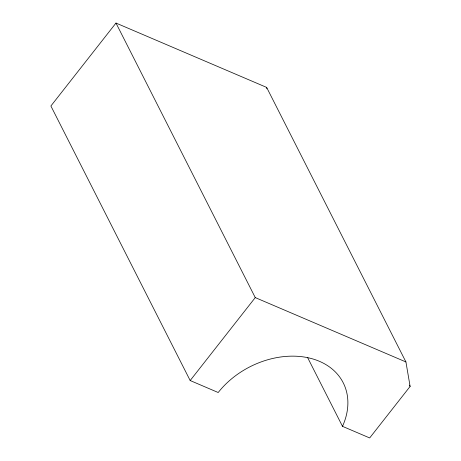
<?xml version="1.0" encoding="UTF-8"?>
<svg xmlns="http://www.w3.org/2000/svg" width="461" height="461" viewBox="0 0 461 461"><rect width="100%" height="100%" fill="white"/><g stroke="black" fill="none" stroke-linecap="round" stroke-linejoin="round"><path stroke-width="0.69" d="M115.982 23.05L50.889 105.995L190.174 380.538L218.203 392.513A75.748 56.467 -26.9 0 1 311.544 358.583A75.748 56.467 -26.9 0 1 342.494 426.339L369.682 437.95L410.111 386.433L405.928 361.954L266.642 87.406L115.982 23.05L255.261 297.593L405.928 361.954M190.174 380.538L255.261 297.593M409.46 385.148L410.111 386.433M307.677 357.701L342.494 426.339M266.642 87.406L266.884 88.806"/></g></svg>
